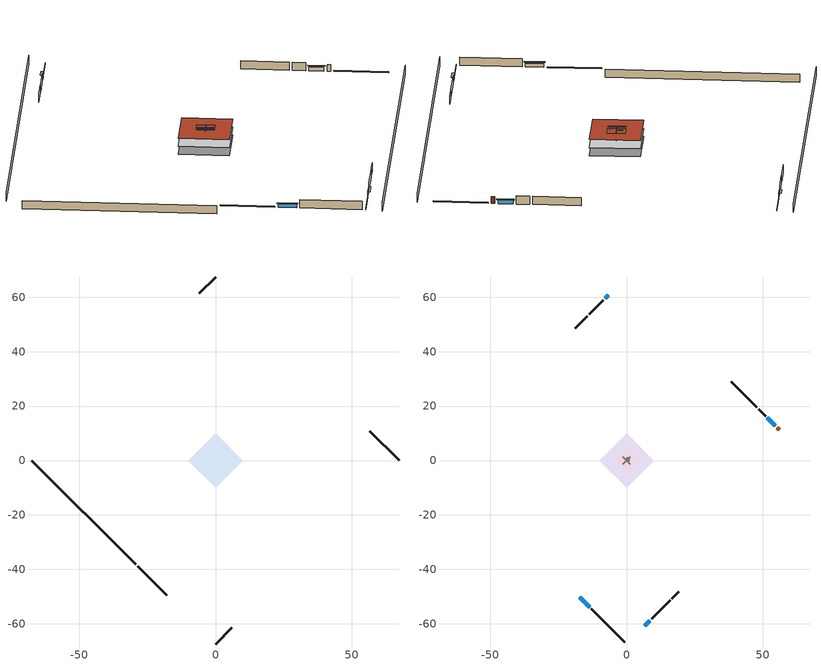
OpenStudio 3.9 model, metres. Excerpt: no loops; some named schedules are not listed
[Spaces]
basement - unconditioned 1
 floor foundation (Slab2 construction): -10.06,0 0,10.06 10.06,0 0,-10.06 z-2.13
 wall outside (RimJoist1 construction): -28.58,-38.85 -17.85,-49.58 z0.3:0.61
 wall outside (RimJoist2 construction): 0,67.43 -5.97,61.46 z0.3:0.61
 wall outside (RimJoist3 construction): 67.43,0 56.7,10.73 z0.3:0.61
 wall outside (RimJoist4 construction): 0,-67.43 5.97,-61.46 z0.3:0.61
 wall foundation (FoundationWall1 construction): -67.43,0 -29.24,-38.19 z-2.13:0.3
garage 1
 floor foundation (Slab1 construction): -3.66,0 0,3.66 3.66,0 0,-3.66 z0
 wall outside (Wall1 construction): -8.55,58.88 -13.73,53.71 z0.3:2.74
 wall outside (Wall2 construction): 51.14,16.3 48.55,18.88 z0.3:2.74
 wall outside (Wall9 construction): 16.66,-50.77 19.25,-48.19 z0.3:2.74
 wall to conditioned space 1 (Wall5 construction Reversed): -1.29,1.29 1.29,-1.29 z0.3:2.74
 wall to conditioned space 1 (Wall6 construction Reversed): -1.29,-1.29 1.29,1.29 z0.3:2.74
 roof outside (Roof1 construction): 0,3.66 -3.66,0 0,-3.66 3.66,0 z2.74
conditioned space 1
 floor to basement - unconditioned 1 (Floor1 construction): -10.06,0 0,10.06 10.06,0 0,-10.06 z0.3
 wall outside (Wall3 construction): -12.92,-54.51 -0.66,-66.78 z0.3:2.74
 wall outside (Wall4 construction): -14.38,53.05 -18.92,48.51 z0.3:2.74
 wall outside (Wall7 construction): 47.89,19.54 38.44,28.99 z0.3:2.74
 wall outside (Wall8 construction): 9.19,-58.24 16,-51.43 z0.3:2.74
 wall outside (AdiabaticWallConstruction): -17.19,-50.24 -13.58,-53.86 / 54.74,12.69 51.79,15.64 z0.3:1.43; -6.63,60.81 -7.9,59.53 / 6.63,-60.81 8.53,-58.9 z0.3:1.49
 wall outside (AdiabaticWallConstruction 1): 56.04,11.39 55.4,12.04 z0.3:2.34
 window (WindowConstruction): -17.19,-50.24 -13.58,-53.86 z0.3:1.43
 window (WindowConstruction 1): -6.63,60.81 -7.9,59.53 z0.3:1.49
 window (WindowConstruction 2): 54.74,12.69 51.79,15.64 z0.3:1.43
 window (WindowConstruction 3): 6.63,-60.81 8.53,-58.9 z0.3:1.49
 door (Door): 56.04,11.39 55.4,12.04 z0.3:2.34
 roof outside (Roof2 construction): 0,10.06 -10.06,0 0,-10.06 10.06,0 z2.74
furnace airloop ret air space
 floor adiabatic (AdiabaticConst): 0,0 0,1 1,1 1,0 z0
 wall adiabatic (AdiabaticConst): 0,1 0,0 1,0 1,1 0,1 z0:1
 ceiling adiabatic (AdiabaticConst): 1,0 1,1 0,1 0,0 z1
shading: 3.23,-70.67 70.67,-3.23 / -3.23,70.67 -70.67,3.23 z0:2.74; -13.36,-54.07 -17.41,-50.02 -17.84,-50.45 -13.79,-54.5 z1.74; -8.11,59.32 -6.41,61.02 -6.84,61.45 -8.54,59.75 z1.8; 51.58,15.86 54.96,12.48 55.39,12.91 52.01,16.29 z1.74; 8.75,-58.68 6.41,-61.02 6.84,-61.45 9.18,-59.11 z1.8
[Site]
Portland Intl Arpt_OR: Latitude {deg}=45.59; Longitude {deg}=-122.6; Time Zone {hr}=-8; Elevation {m}=33; Terrain=Suburbs; Keep Site Location Information=Yes
[Site:GroundTemperature:Shallow]
10.2558, 8.96328, 8.85977, 9.47314, 11.9355, 14.3863, 16.5111, 17.8571, 17.9714, 16.8767, 14.8061, 12.4304
[Site:WaterMainsTemperature]
Calculation Method=Schedule; Temperature Schedule=mains temperature schedule
[Building]
Building 1
[Material] Roughness=Rough
Name | Thickness {m} | Conductivity {W/m-K} | Density {kg/m3} | Specific Heat {J/kg-K} | Thermal Absorptance | Solar Absorptance | Visible Absorptance
metal surfacing | 0.000508 | 50.0403 | 7801.74 | 460.57 | 0.9 | 0.9 | 0.9
roof rigid ins | 0.0036958 | 0.029427 | 32.04 | 1214.23 | 0.9 | 0.7 | 0.7
osb sheathing 0.5 in. | 0.0127 | 0.115458 | 512.64 | 1214.23 | 0.9 | 0.6 | 0.6
roof rigid ins 1 | 0.103632 | 0.029427 | 32.04 | 1214.23 | 0.9 | 0.7 | 0.7
osb sheathing 0.75 in. | 0.01905 | 0.115458 | 512.64 | 1214.23 | 0.9 | 0.7 | 0.7
roof stud and cavity | 0.2032 | 0.156987 | 78.34581 | 1123.46 | 0.9 | 0.7 | 0.7
gypsum board | 0.0127 | 0.160291 | 801 | 837.4 | 0.9 | 0.6 | 0.6
wood siding | 0.0254 | 0.102417 | 544.68 | 1172.36 | 0.9 | 0.85 | 0.85
osb sheathing 0.5 in. 1 | 0.0127 | 0.115458 | 512.64 | 1214.23 | 0.9 | 0.7 | 0.7
wall stud and cavity | 0.1397 | 0.727959 | 139.0536 | 1170.24 | 0.9 | 0.6 | 0.6
wall stud and cavity 1 | 0.1397 | 0.550994 | 139.0536 | 1170.24 | 0.9 | 0.7 | 0.7
osb sheathing 0.5 in. 2; osb sheathing 0.5 in. 3 | 0.0127 | 0.115458 | 512.64 | 1214.23
wall stud and cavity 2 | 0.1397 | 0.335416 | 139.0536 | 1170.24 | 0.9 | 0.7 | 0.7
rim joist stud and cavity | 0.0508 | 0.178688 | 50.32683 | 1063.81 | 0.9 | 0.6 | 0.6
floor stud and cavity | 0.1397 | 0.923637 | 92.3553 | 1139.71 | 0.9 | 0.7 | 0.7
floor covering | 0.0127 | 0.0433444 | 54.468 | 1339.84 | 0.9 | 0.6 | 0.6
concrete 4.0 in. | 0.1016 | 1.803125 | 2242.8 | 837.4 | 0.9 | 0.7 | 0.7
concrete 8.0 in. | 0.2032 | 1.803125 | 2242.8 | 837.4 | 0.9 | 0.7 | 0.7
wood siding 1; wood siding 2 | 0.0254 | 0.102417 | 544.68 | 1172.36
wall rigid ins | 0.512978 | 0.029427 | 32.04 | 1214.23 | 0.9 | 0.7 | 0.7
wall stud and cavity 3 | 0.0889 | 0.380278 | 52.3479 | 1209.89 | 0.9 | 0.7 | 0.7
door material | 0.04445 | 0.0612267 | 512.64 | 1214.23 | 0.9 | 0.7 | 0.7
wall stud and cavity 4 | 0.0889 | 0.391764 | 83.0341 | 1211.67 | 0.9 | 0.7 | 0.7
furniture material conditioned space 1; furniture material garage 1; furniture material basement - unconditioned 1 | 0.1524 | 0.115458 | 640.8 | 1214.23 | 0.9 | 0.6 | 0.6
[Construction]
Roof1 construction: metal surfacing, roof rigid ins, osb sheathing 0.5 in.
Roof2 construction: metal surfacing, roof rigid ins 1, osb sheathing 0.75 in., roof stud and cavity, gypsum board
Wall1 construction; Wall2 construction: wood siding, osb sheathing 0.5 in. 1, wall stud and cavity
Wall3 construction; Wall4 construction: wood siding, osb sheathing 0.5 in. 1, wall stud and cavity 1, gypsum board
Wall5 construction Reversed: gypsum board, wall stud and cavity 2, osb sheathing 0.5 in. 2
Wall6 construction Reversed: gypsum board, wall stud and cavity 2, osb sheathing 0.5 in. 3
Wall7 construction; Wall8 construction: wood siding, osb sheathing 0.5 in. 3, wall stud and cavity 1, gypsum board
Wall9 construction: wood siding, osb sheathing 0.5 in. 3, wall stud and cavity
RimJoist1 construction; RimJoist2 construction; RimJoist3 construction; RimJoist4 construction: wood siding, rim joist stud and cavity
Floor1 construction: floor stud and cavity, osb sheathing 0.75 in., floor covering
Slab1 construction; Slab2 construction: concrete 4.0 in.
FoundationWall1 construction: concrete 8.0 in.
WindowConstruction; WindowConstruction 1; WindowConstruction 2; WindowConstruction 3: WindowMaterial
AdiabaticWallConstruction: wood siding 1, wall rigid ins, wall stud and cavity 3, gypsum board
Door: door material
AdiabaticWallConstruction 1: wood siding 2, wall rigid ins, wall stud and cavity 3, gypsum board
PartitionWallConstruction: gypsum board, wall stud and cavity 4, gypsum board
furniture construction conditioned space 1: furniture material conditioned space 1
furniture construction garage 1: furniture material garage 1
furniture construction basement - unconditioned 1: furniture material basement - unconditioned 1
AdiabaticConst: Adiabatic
[WindowMaterial:SimpleGlazingSystem]
WindowMaterial: U-Factor {W/m2-K}=2.15764; Solar Heat Gain Coefficient=0.44
[Material:NoMass]
Adiabatic: Roughness=Rough; Thermal Resistance {m2-K/W}=176.1
[ThermalZone] Multiplier=1; Use Ideal Air Loads=No
Name | Volume {m3} | Thermostat
conditioned space | 493.619 | conditioned space temperature setpoint
garage | 65.242
basement - unconditioned | 493.619
furnace airloop ret air zone | 1
[Sizing:Zone] Zone Cooling Design Supply Air Temperature Input Method=SupplyAirTemperature; Zone Cooling Design Supply Air Temperature {C}=14; Zone Cooling Design Supply Air Temperature Difference {deltaC}=11.11; Zone Heating Design Supply Air Temperature Input Method=SupplyAirTemperature; Zone Heating Design Supply Air Temperature {C}=40; Zone Heating Design Supply Air Temperature Difference {deltaC}=11.11; Zone Cooling Design Supply Air Humidity Ratio {kg-H2O/kg-air}=0.0085; Zone Heating Design Supply Air Humidity Ratio {kg-H2O/kg-air}=0.008; Cooling Design Air Flow Method=DesignDay; Heating Design Air Flow Method=DesignDay; Account for Dedicated Outdoor Air System=No; Dedicated Outdoor Air System Control Strategy=NeutralSupplyAir; Dedicated Outdoor Air Low Setpoint Temperature for Design {C}=autosize; Dedicated Outdoor Air High Setpoint Temperature for Design {C}=autosize; Zone Load Sizing Method=Sensible Load Only No Latent Load; Zone Latent Cooling Design Supply Air Humidity Ratio Input Method=HumidityRatioDifference; Zone Cooling Design Supply Air Humidity Ratio Difference {kgWater/kgDryAir}=0.005; Zone Latent Heating Design Supply Air Humidity Ratio Input Method=HumidityRatioDifference; Zone Humidification Design Supply Air Humidity Ratio Difference {kgWater/kgDryAir}=0.005; Sizing Option=Coincident
garage; basement - unconditioned; furnace airloop ret air zone
[Space]
Name | Thermal Zone | Volume {m3}
conditioned space 1 | conditioned space | 493.619
garage 1 | garage | 65.242
basement - unconditioned 1 | basement - unconditioned | 493.619
furnace airloop ret air space | furnace airloop ret air zone
[ThermostatSetpoint:DualSetpoint]
conditioned space temperature setpoint: Heating Setpoint Temperature Schedule=heating setpoint; Cooling Setpoint Temperature Schedule=cooling setpoint; Temperature Difference Between Cutout And Setpoint {deltaC}=0
[Foundation:Kiva] Wall Depth Below Slab {m}=0.2032
Name | Initial Indoor Air Temperature {C} | Wall Height Above Grade {m}
Foundation Kiva 1 | 13.4258 | 0.1016
Foundation Kiva 2 | 9.52053 | 0.3048
[Foundation:Kiva:Settings]
Soil Conductivity {W/m-K}=1.3848; Soil Density {kg/m3}=1842.3; Soil Specific Heat {J/kg-K}=418.7; Ground Solar Absorptivity=0.9; Ground Thermal Absorptivity=0.9; Ground Surface Roughness {m}=0.03; Far-Field Width {m}=40; Deep-Ground Boundary Condition=ZeroFlux; Deep-Ground Depth {m}=40; Minimum Cell Dimension {m}=0.2; Maximum Cell Growth Coefficient=3; Simulation Timestep=Timestep
[SurfaceProperty:ExposedFoundationPerimeter] Exposed Perimeter Calculation Method=TotalExposedPerimeter
Name | Total Exposed Perimeter {m}
Slab1 | 14.6304
Slab2 | 54.01056
[SurfaceProperty:IncidentSolarMultiplier] Incident Solar Multiplier=1; Incident Solar Multiplier Schedule=trans schedule winter=0.85 summer=0.7
Window1; Window2; Window3; Window4
[InternalMass:Definition] Design Level Calculation Method=SurfaceArea
Name | Construction | Surface Area {m2}
partition wall mass | PartitionWallConstruction | 202.436
furniture mass conditioned space 1 | furniture construction conditioned space 1 | 80.97429
furniture mass garage 1 | furniture construction garage 1 | 2.67561
furniture mass basement - unconditioned 1 | furniture construction basement - unconditioned 1 | 80.97429
[InternalMass] Multiplier=1
Name | Internal Mass Definition | Space or SpaceType
partition wall mass | partition wall mass | conditioned space 1
furniture mass conditioned space 1 | furniture mass conditioned space 1 | conditioned space 1
furniture mass garage 1 | furniture mass garage 1 | garage 1
furniture mass basement - unconditioned 1 | furniture mass basement - unconditioned 1 | basement - unconditioned 1
[EnergyManagementSystem:Sensor]
Name | Output Variable or Output Meter Index Key | Output Variable or Output Meter
water_heater_T_set | water heater setpoint | Schedule Value
fridge_tin_s_1 | garage | Zone Mean Air Temperature
out_pb_s |  | Site Outdoor Air Barometric Pressure
out_wt_s |  | Site Outdoor Air Humidity Ratio
site_vw_s |  | Site Wind Speed
cool_season | cooling season schedule | Schedule Value
furnace_airloop_AH_MFR_s | Node 15 | System Node Mass Flow Rate
furnace_airloop_AH_VFR_s | Node 15 | System Node Current Density Volume Flow Rate
furnace_airloop_AH_Tout_s | Node 15 | System Node Temperature
furnace_airloop_AH_Wout_s | Node 15 | System Node Humidity Ratio
furnace_airloop_RA_T_s | Node 18 | System Node Temperature
furnace_airloop_Ra_W_s | Node 18 | System Node Humidity Ratio
furnace_airloop_0_DZ_T_s | basement - unconditioned | Zone Air Temperature
furnace_airloop_0_DZ_W_s | basement - unconditioned | Zone Mean Air Humidity Ratio
natural_vent_s | natural vent schedule | Schedule Value
htg_sp_s | heating setpoint | Schedule Value
clg_sp_s | cooling setpoint | Schedule Value
mech_vent_range_fan_0_sch_s | mech vent range fan 0 schedule | Schedule Value
mech_vent_bath_fan_0_sch_s | mech vent bath fan 0 schedule | Schedule Value
clothes_dryer_exhaust_0_sch_s | clothes_dryer | Schedule Value
htg_load_cond |  | Heating:EnergyTransfer:Zone:CONDITIONED SPACE
clg_load_cond |  | Cooling:EnergyTransfer:Zone:CONDITIONED SPACE
htg_load_duct |  | Heating:EnergyTransfer:Zone:FURNACE AIRLOOP RET AIR ZONE
clg_load_duct |  | Cooling:EnergyTransfer:Zone:FURNACE AIRLOOP RET AIR ZONE
s_conv | Floor1 | Surface Inside Face Convection Heat Gain Energy
s_ig | Floor1 | Surface Inside Face Internal Gains Radiation Heat Gain Energy
s_sol | Floor1 | Surface Inside Face Solar Radiation Heat Gain Energy
s_lgt | Floor1 | Surface Inside Face Lights Radiation Heat Gain Energy
s_surf | Floor1 | Surface Inside Face Net Surface Thermal Radiation Heat Gain Energy
s_conv_1 | Roof2 | Surface Inside Face Convection Heat Gain Energy
s_ig_1 | Roof2 | Surface Inside Face Internal Gains Radiation Heat Gain Energy
s_sol_1 | Roof2 | Surface Inside Face Solar Radiation Heat Gain Energy
s_lgt_1 | Roof2 | Surface Inside Face Lights Radiation Heat Gain Energy
s_surf_1 | Roof2 | Surface Inside Face Net Surface Thermal Radiation Heat Gain Energy
ss_sol | Door1 | Surface Inside Face Solar Radiation Heat Gain Energy
ss_lgt | Door1 | Surface Inside Face Lights Radiation Heat Gain Energy
ss_conv | Door1 | Surface Inside Face Convection Heat Gain Energy
ss_ig | Door1 | Surface Inside Face Internal Gains Radiation Heat Gain Energy
ss_surf | Door1 | Surface Inside Face Net Surface Thermal Radiation Heat Gain Energy
ss_conv_1 | Window1 | Surface Inside Face Convection Heat Gain Energy
ss_ig_1 | Window1 | Surface Inside Face Internal Gains Radiation Heat Gain Energy
ss_surf_1 | Window1 | Surface Inside Face Net Surface Thermal Radiation Heat Gain Energy
ss_trans_in | Window1 | Surface Window Transmitted Solar Radiation Rate
ss_back_out | Window1 | Surface Window Shortwave from Zone Back Out Window Heat Transfer Rate
ss_trans_out | Window1 | Surface Inside Face Initial Transmitted Diffuse Transmitted Out Window Solar Radiation Rate
ss_conv_2 | Window2 | Surface Inside Face Convection Heat Gain Energy
ss_ig_2 | Window2 | Surface Inside Face Internal Gains Radiation Heat Gain Energy
ss_surf_2 | Window2 | Surface Inside Face Net Surface Thermal Radiation Heat Gain Energy
ss_trans_in_1 | Window2 | Surface Window Transmitted Solar Radiation Rate
ss_back_out_1 | Window2 | Surface Window Shortwave from Zone Back Out Window Heat Transfer Rate
ss_trans_out_1 | Window2 | Surface Inside Face Initial Transmitted Diffuse Transmitted Out Window Solar Radiation Rate
ss_conv_3 | Window3 | Surface Inside Face Convection Heat Gain Energy
ss_ig_3 | Window3 | Surface Inside Face Internal Gains Radiation Heat Gain Energy
ss_surf_3 | Window3 | Surface Inside Face Net Surface Thermal Radiation Heat Gain Energy
ss_trans_in_2 | Window3 | Surface Window Transmitted Solar Radiation Rate
ss_back_out_2 | Window3 | Surface Window Shortwave from Zone Back Out Window Heat Transfer Rate
ss_trans_out_2 | Window3 | Surface Inside Face Initial Transmitted Diffuse Transmitted Out Window Solar Radiation Rate
ss_conv_4 | Window4 | Surface Inside Face Convection Heat Gain Energy
ss_ig_4 | Window4 | Surface Inside Face Internal Gains Radiation Heat Gain Energy
ss_surf_4 | Window4 | Surface Inside Face Net Surface Thermal Radiation Heat Gain Energy
ss_trans_in_3 | Window4 | Surface Window Transmitted Solar Radiation Rate
ss_back_out_3 | Window4 | Surface Window Shortwave from Zone Back Out Window Heat Transfer Rate
ss_trans_out_3 | Window4 | Surface Inside Face Initial Transmitted Diffuse Transmitted Out Window Solar Radiation Rate
s_conv_2 | Wall3 | Surface Inside Face Convection Heat Gain Energy
s_ig_2 | Wall3 | Surface Inside Face Internal Gains Radiation Heat Gain Energy
s_sol_2 | Wall3 | Surface Inside Face Solar Radiation Heat Gain Energy
s_lgt_2 | Wall3 | Surface Inside Face Lights Radiation Heat Gain Energy
s_surf_2 | Wall3 | Surface Inside Face Net Surface Thermal Radiation Heat Gain Energy
s_conv_3 | Wall4 | Surface Inside Face Convection Heat Gain Energy
s_ig_3 | Wall4 | Surface Inside Face Internal Gains Radiation Heat Gain Energy
s_sol_3 | Wall4 | Surface Inside Face Solar Radiation Heat Gain Energy
s_lgt_3 | Wall4 | Surface Inside Face Lights Radiation Heat Gain Energy
s_surf_3 | Wall4 | Surface Inside Face Net Surface Thermal Radiation Heat Gain Energy
s_conv_4 | Wall5 | Surface Inside Face Convection Heat Gain Energy
s_ig_4 | Wall5 | Surface Inside Face Internal Gains Radiation Heat Gain Energy
s_sol_4 | Wall5 | Surface Inside Face Solar Radiation Heat Gain Energy
s_lgt_4 | Wall5 | Surface Inside Face Lights Radiation Heat Gain Energy
s_surf_4 | Wall5 | Surface Inside Face Net Surface Thermal Radiation Heat Gain Energy
s_conv_5 | Wall6 | Surface Inside Face Convection Heat Gain Energy
s_ig_5 | Wall6 | Surface Inside Face Internal Gains Radiation Heat Gain Energy
s_sol_5 | Wall6 | Surface Inside Face Solar Radiation Heat Gain Energy
s_lgt_5 | Wall6 | Surface Inside Face Lights Radiation Heat Gain Energy
s_surf_5 | Wall6 | Surface Inside Face Net Surface Thermal Radiation Heat Gain Energy
s_conv_6 | Wall7 | Surface Inside Face Convection Heat Gain Energy
s_ig_6 | Wall7 | Surface Inside Face Internal Gains Radiation Heat Gain Energy
s_sol_6 | Wall7 | Surface Inside Face Solar Radiation Heat Gain Energy
s_lgt_6 | Wall7 | Surface Inside Face Lights Radiation Heat Gain Energy
s_surf_6 | Wall7 | Surface Inside Face Net Surface Thermal Radiation Heat Gain Energy
s_conv_7 | Wall8 | Surface Inside Face Convection Heat Gain Energy
s_ig_7 | Wall8 | Surface Inside Face Internal Gains Radiation Heat Gain Energy
s_sol_7 | Wall8 | Surface Inside Face Solar Radiation Heat Gain Energy
s_lgt_7 | Wall8 | Surface Inside Face Lights Radiation Heat Gain Energy
s_surf_7 | Wall8 | Surface Inside Face Net Surface Thermal Radiation Heat Gain Energy
im_conv | furniture mass conditioned space 1 | Surface Inside Face Convection Heat Gain Energy
im_ig | furniture mass conditioned space 1 | Surface Inside Face Internal Gains Radiation Heat Gain Energy
im_sol | furniture mass conditioned space 1 | Surface Inside Face Solar Radiation Heat Gain Energy
[ElectricEquipment:Definition] Design Level Calculation Method=EquipmentLevel
Name | Design Level {W} | Fraction Latent | Fraction Radiant | Fraction Lost
ceiling fan | 18.5481 | 0 | 0.558 | 0
clothes washer | 207.165 | 0.03 | 0.162 | 0.7
clothes dryer | 3377.28 | 0.015 | 0.081 | 0.85
dishwasher | 330.251 | 0.3 | 0.18 | 0.4
fridge | 46.9578 | 0 | 0.6 | 0
fridge 2 | 80.4475 | 0 | 0.6 | 0
cooking range | 637.301 | 0.08 | 0.432 | 0.2
misc tv | 198.757 | 0 | 0.6 | 0
misc plug loads | 172.591 | 0.021 | 0.558 | 0.049
whole house fan; mech vent house fan | 0 | 0 | 0 | 1
mech vent house fan cfis | 0 | 0 | 0 | 0
mech vent range fan 0; mech vent bath fan 0 | 30 | 0 | 0 | 1
[ElectricEquipment]
Name | Electric Equipment Definition | Space or SpaceType | Schedule
ceiling fan | ceiling fan | conditioned space 1 | ceiling_fan
clothes washer | clothes washer | conditioned space 1 | clothes_washer
clothes dryer | clothes dryer | conditioned space 1 | clothes_dryer
dishwasher | dishwasher | conditioned space 1 | dishwasher
fridge | fridge | conditioned space 1 | fridge schedule
fridge 1 | fridge 2 | garage 1 | fridge schedule 1
cooking range | cooking range | conditioned space 1 | cooking_range
misc tv | misc tv | conditioned space 1 | plug_loads_tv
misc plug loads | misc plug loads | conditioned space 1 | plug_loads_other
whole house fan | whole house fan | conditioned space 1 | Always On Discrete
mech vent house fan | mech vent house fan | conditioned space 1 | mech vent house fan schedule
mech vent house fan cfis | mech vent house fan cfis | conditioned space 1 | mech vent house fan cfis schedule
mech vent range fan 0 | mech vent range fan 0 | conditioned space 1 | mech vent range fan 0 schedule
mech vent bath fan 0 | mech vent bath fan 0 | conditioned space 1 | mech vent bath fan 0 schedule
[OtherEquipment:Definition] Design Level Calculation Method=EquipmentLevel
Name | Design Level {W} | Fraction Latent | Fraction Radiant | Fraction Lost
water heater sens; furnace airloop_0 SupSensLkToCond; furnace airloop_0 SupCondToLv; furnace airloop_0 RetCondToRP; furnace airloop_0 RetSensLkToRP; furnace airloop_0 SupCondToDZ; furnace airloop_0 RetCondToDZ; furnace airloop_0 SupSensLkToDZ; mech vent house fan sensible load | 0 | 0 | 0 | 0
water heater lat; furnace airloop_0 SupLatLkToCond; furnace airloop_0 RetLatLkToRP; furnace airloop_0 SupLatLkToDZ; mech vent house fan latent load | 0 | 1 | 0 | 0
water heater energy adjustment1 | 0.01 | 0 | 0 | 1
clothes dryer 2 | 0 | 0.015 | 0.081 | 0.85
cooking range 2 | 0 | 0.08 | 0.432 | 0.2
general water use sensible | -43.4886 | 0 | 0.6 | 0
general water use latent | 44.1266 | 1 | 0 | 0
[OtherEquipment]
Name | Other Equipment Definition | Space or SpaceType | Schedule | Fuel Type
water heater sens | water heater sens | conditioned space 1 | Always On Discrete
water heater lat | water heater lat | conditioned space 1 | Always On Discrete
water heater energy adjustment1 | water heater energy adjustment1 | conditioned space 1 | Always On Discrete | Electricity
clothes dryer 1 | clothes dryer 2 | conditioned space 1 | clothes_dryer | Electricity
cooking range 1 | cooking range 2 | conditioned space 1 | cooking_range | Electricity
general water use sensible | general water use sensible | conditioned space 1 | general water use schedule
general water use latent | general water use latent | conditioned space 1 | general water use schedule
furnace airloop_0 SupSensLkToCond | furnace airloop_0 SupSensLkToCond | conditioned space 1 | Always On Discrete
furnace airloop_0 SupLatLkToCond | furnace airloop_0 SupLatLkToCond | conditioned space 1 | Always On Discrete
furnace airloop_0 SupCondToLv | furnace airloop_0 SupCondToLv | conditioned space 1 | Always On Discrete
furnace airloop_0 RetCondToRP | furnace airloop_0 RetCondToRP | furnace airloop ret air space | Always On Discrete
furnace airloop_0 RetSensLkToRP | furnace airloop_0 RetSensLkToRP | furnace airloop ret air space | Always On Discrete
furnace airloop_0 RetLatLkToRP | furnace airloop_0 RetLatLkToRP | furnace airloop ret air space | Always On Discrete
furnace airloop_0 SupCondToDZ | furnace airloop_0 SupCondToDZ | basement - unconditioned 1 | Always On Discrete
furnace airloop_0 RetCondToDZ | furnace airloop_0 RetCondToDZ | basement - unconditioned 1 | Always On Discrete
furnace airloop_0 SupSensLkToDZ | furnace airloop_0 SupSensLkToDZ | basement - unconditioned 1 | Always On Discrete
furnace airloop_0 SupLatLkToDZ | furnace airloop_0 SupLatLkToDZ | basement - unconditioned 1 | Always On Discrete
mech vent house fan sensible load | mech vent house fan sensible load | conditioned space 1 | Always On Discrete
mech vent house fan latent load | mech vent house fan latent load | conditioned space 1 | Always On Discrete
[WaterUse:Equipment:Definition]
Name | Peak Flow Rate {m3/s}
clothes washer | 6.60395e-06
dishwasher | 5.46989e-06
[Lights:Definition] Design Level Calculation Method=LightingLevel; Fraction Radiant=0.6; Fraction Visible=0.2; Return Air Fraction=0
Name | Lighting Level {W}
interior lighting | 1116.63
garage lighting | 47.3425
[Lights] Fraction Replaceable=1
Name | Lights Definition | Space or SpaceType | Schedule
interior lighting | interior lighting | conditioned space 1 | lighting_interior
garage lighting | garage lighting | garage 1 | lighting_garage
[Exterior:Lights:Definition]
exterior lighting: Design Level {W}=48.0871
[Exterior:Lights]
exterior lighting: Exterior Lights Definition=exterior lighting; Schedule=exterior lighting schedule
[People:Definition]
occupants: Number of People Calculation Method=People; Number of People {people}=2; Fraction Radiant=0.314171; Sensible Heat Fraction=0.56303; Carbon Dioxide Generation Rate {m3/s-W}=0; Enable ASHRAE 55 Comfort Warnings=No; Mean Radiant Temperature Calculation Type=EnclosureAveraged
[People]
occupants: People Definition=occupants; Space or SpaceType=conditioned space 1; Number of People Schedule=occupants; Activity Level Schedule=occupants activity schedule; Multiplier=1
[ZoneMixing] Schedule=Always On Continuous; Design Flow Rate Calculation Method=Flow/Zone; Design Flow Rate {m3/s}=0
Name | Zone or Space | Source Zone or Space
furnace airloop_0 ZoneMixDZToCond mix | conditioned space | basement - unconditioned
furnace airloop_0 ZoneMixCondToDZ mix | basement - unconditioned | conditioned space
[SpaceInfiltration:DesignFlowRate] Schedule=Always On Discrete
Name | Space or SpaceType | Design Flow Rate Calculation Method | Design Flow Rate {m3/s} | Air Changes per Hour {1/hr} | Constant Term Coefficient | Temperature Term Coefficient | Velocity Term Coefficient | Velocity Squared Term Coefficient
natural vent flow; whole house fan flow; infil flow | conditioned space 1 | Flow/Space | 0
infil basement - unconditioned 1 | basement - unconditioned 1 | AirChanges/Hour |  | 0.1 | 1 | 0 | 0 | 0
basement_unconditioned 1 duct leakage imbalance infil flow | basement - unconditioned 1 | Flow/Space | 0
[SpaceInfiltration:EffectiveLeakageArea]
infil garage 1: Space or SpaceType=garage 1; Schedule=Always On Discrete; Effective Air Leakage Area {cm2}=108.735; Stack Coefficient=0.000129147; Wind Coefficient=4.64657e-05
